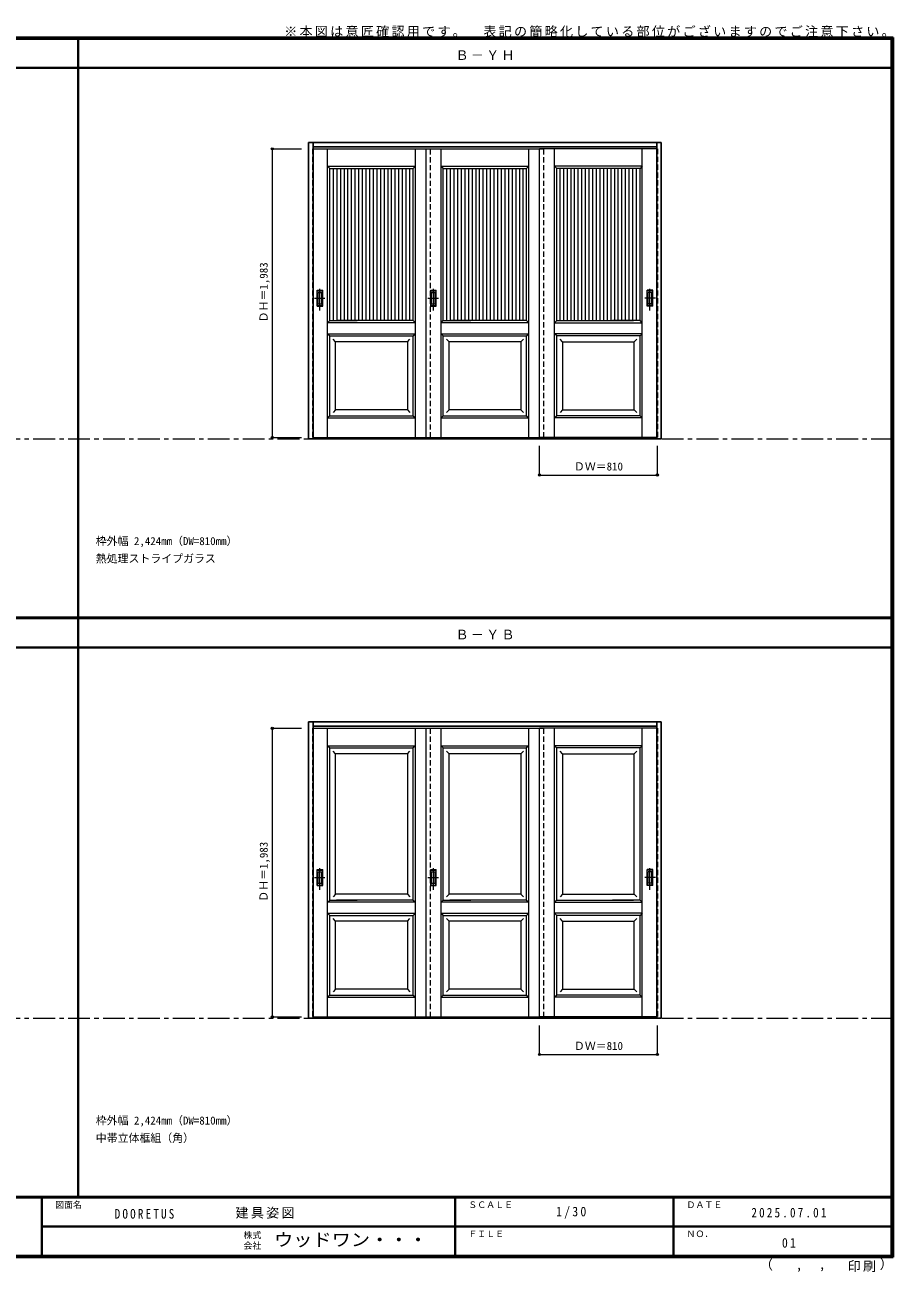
# Model space of a CAD drawing. Units: millimetres, scale not verified. Extents: x -6000 to 5700, y -4307 to 4260.
# Drawn here: x -267 to 5700, y -4307 to 4260 of the extents above; entities that cross this region are included whole.
import ezdxf
from ezdxf.enums import TextEntityAlignment as Align

# ---------------------------------------------------------------- set-up
doc = ezdxf.new("R2010")
doc.units = ezdxf.units.MM
doc.header["$LTSCALE"] = 30
doc.header["$PDMODE"] = 32
doc.header["$PDSIZE"] = 15
doc.linetypes.add('CHAIN1', pattern=[8, 5, -1, 1, -1])
doc.linetypes.add('DASHED1', pattern=[1.8, 1.2, -0.6])
for name, color, linetype, lineweight in [('0-1_通り芯', 7, 'CHAIN1', 18), ('0-2_扉', 7, 'Continuous', 18), ('0-4_枠', 3, 'Continuous', 25), ('0-6_引手', 7, 'Continuous', 18), ('0-B_寸法', 4, 'Continuous', 9), ('0-C_ハッチ', 4, 'Continuous', 9), ('F-1_枠', 6, 'Continuous', 40)]:
    doc.layers.add(name, color=color, linetype=linetype, lineweight=lineweight)
doc.layers.add('0-A_文字', color=7, linetype='Continuous')
doc.layers.add('F-A_文字', color=7, linetype='Continuous')
doc.styles.add('ＭＳ ゴシック', font='')
doc.styles.get('ＭＳ ゴシック').set_extended_font_data('MS Gothic')

msp = doc.modelspace()

# ---------------------------------------------------------------- linework, layer by layer
at = {"layer": '0-1_通り芯'}
for p, q in [((-5490, 1418), (5690, 1418)), ((-5490, -2562.5), (5690, -2562.5))]:
    msp.add_line(p, q, dxfattribs=at)
at = {"layer": '0-2_扉', "color": 4, "linetype": 'DASHED1', "lineweight": 9}
for p, q in [((1710, 3409), (1710, 1426)), ((1713, 3409), (1710, 3409)), ((2520, 1426), (2520, 3409)), ((3300, 1426), (3300, 3409)), ((4077, 3409), (4080, 3409)), ((4080, 3409), (4080, 1426)), ((1713, 1426), (1710, 1426)), ((4077, 1426), (4080, 1426)), ((1710, -571.5), (1710, -2554.5)), ((1713, -571.5), (1710, -571.5)), ((2520, -2554.5), (2520, -571.5)), ((3300, -2554.5), (3300, -571.5)), ((4077, -571.5), (4080, -571.5)), ((4080, -571.5), (4080, -2554.5)), ((1713, -2554.5), (1710, -2554.5)), ((4077, -2554.5), (4080, -2554.5))]:
    msp.add_line(p, q, dxfattribs=at)
at = {"layer": '0-2_扉'}
for p, q in [((1713, 3409), (2520, 3409)), ((1813.5, 1426), (1813.5, 3409)), ((2416.5, 1426), (2416.5, 3409)), ((2490, 1426), (2490, 3409)), ((2490, 3409), (3300, 3409)), ((2593.5, 1426), (2593.5, 3409)), ((3196.5, 1426), (3196.5, 3409)), ((4077, 3409), (3270, 3409)), ((3270, 1426), (3270, 3409)), ((3373.5, 1426), (3373.5, 3409)), ((3976.5, 1426), (3976.5, 3409)), ((1813.5, 3289), (1828.5, 3274)), ((1828.5, 2360.24), (1828.5, 3274)), ((1828.5, 3274), (2401.5, 3274)), ((2401.5, 2229), (2401.5, 3274)), ((2593.5, 3289), (2608.5, 3274)), ((2608.5, 2360.24), (2608.5, 3274)), ((2608.5, 3274), (3181.5, 3274)), ((3181.5, 2229), (3181.5, 3274)), ((3388.5, 2229), (3388.5, 3274)), ((3961.5, 3274), (3388.5, 3274)), ((3976.5, 3289), (3961.5, 3274)), ((3961.5, 2360.24), (3961.5, 3274)), ((1828.69, 3091), (1828.5, 3091)), ((2608.69, 3091), (2608.5, 3091)), ((3961.31, 3091), (3961.5, 3091)), ((1828.5, 2229), (1828.5, 2371.05)), ((2608.5, 2229), (2608.5, 2371.05)), ((3961.5, 2229), (3961.5, 2371.05)), ((1813.5, 2214), (1828.5, 2229)), ((1828.5, 2229), (2017.5, 2229)), ((2401.5, 2229), (1873.5, 2229)), ((2593.5, 2214), (2608.5, 2229)), ((2608.5, 2229), (2797.5, 2229)), ((3181.5, 2229), (2653.5, 2229)), ((3388.5, 2229), (3916.5, 2229)), ((3961.5, 2229), (3772.5, 2229)), ((3976.5, 2214), (3961.5, 2229)), ((1813.5, 2139), (1828.5, 2124)), ((1813.5, 2139), (2416.5, 2139)), ((1828.5, 1576), (1828.5, 2124)), ((1868.54, 2084), (1850.86, 2101.68)), ((2361.5, 2084), (1868.5, 2084)), ((1868.5, 1616), (1868.5, 2084)), ((2361.5, 2084), (2379.18, 2101.68)), ((2361.5, 2084), (2361.5, 1616)), ((2401.5, 1576), (2401.5, 2124)), ((2593.5, 2139), (2608.5, 2124)), ((2593.5, 2139), (3196.5, 2139)), ((2608.5, 1576), (2608.5, 2124)), ((2648.54, 2084), (2630.86, 2101.68)), ((3141.5, 2084), (2648.5, 2084)), ((2648.5, 1616), (2648.5, 2084)), ((3141.5, 2084), (3159.18, 2101.68)), ((3141.5, 2084), (3141.5, 1616)), ((3181.5, 1576), (3181.5, 2124)), ((3976.5, 2139), (3373.5, 2139)), ((3388.5, 1576), (3388.5, 2124)), ((3428.5, 2084), (3410.82, 2101.68)), ((3428.5, 2084), (3921.5, 2084)), ((3428.5, 2084), (3428.5, 1616)), ((3921.46, 2084), (3939.14, 2101.68)), ((3921.5, 1616), (3921.5, 2084)), ((3976.5, 2139), (3961.5, 2124)), ((3961.5, 1576), (3961.5, 2124)), ((1828.5, 1576), (1813.5, 1561)), ((1813.5, 1561), (2416.5, 1561)), ((1868.5, 1616), (1850.82, 1598.32)), ((1868.5, 1616), (1868.5, 1617.43)), ((2361.5, 1616), (1868.5, 1616)), ((2361.5, 1616), (2379.18, 1598.32)), ((2608.5, 1576), (2593.5, 1561)), ((2593.5, 1561), (3196.5, 1561)), ((2648.5, 1616), (2630.82, 1598.32)), ((2648.5, 1616), (2648.5, 1617.43)), ((3141.5, 1616), (2648.5, 1616)), ((3141.5, 1616), (3159.18, 1598.32)), ((3976.5, 1561), (3373.5, 1561)), ((3428.5, 1616), (3410.82, 1598.32)), ((3428.5, 1616), (3921.5, 1616)), ((3921.5, 1616), (3921.5, 1617.43)), ((3921.5, 1616), (3939.18, 1598.32)), ((3961.5, 1576), (3976.5, 1561)), ((1713, 1426), (2520, 1426)), ((2490, 1426), (3300, 1426)), ((4077, 1426), (3270, 1426)), ((1713, -571.5), (2520, -571.5)), ((1813.5, -2554.5), (1813.5, -571.5)), ((2416.5, -2554.5), (2416.5, -571.5)), ((2490, -2554.5), (2490, -571.5)), ((2490, -571.5), (3300, -571.5)), ((2593.5, -2554.5), (2593.5, -571.5)), ((3196.5, -2554.5), (3196.5, -571.5)), ((4077, -571.5), (3270, -571.5)), ((3270, -2554.5), (3270, -571.5)), ((3373.5, -2554.5), (3373.5, -571.5)), ((3976.5, -2554.5), (3976.5, -571.5)), ((1813.5, -691.5), (1828.5, -706.5)), ((1828.5, -1620.26), (1828.5, -706.5)), ((1828.5, -706.5), (2401.5, -706.5)), ((1868.54, -746.5), (1850.86, -728.82)), ((2361.5, -746.5), (1868.5, -746.5)), ((1868.5, -1711.5), (1868.5, -746.5)), ((2361.5, -746.5), (2379.18, -728.82)), ((2361.5, -746.5), (2361.5, -1711.5)), ((2401.5, -1751.5), (2401.5, -706.5)), ((2593.5, -691.5), (2608.5, -706.5)), ((2608.5, -1620.26), (2608.5, -706.5)), ((2608.5, -706.5), (3181.5, -706.5)), ((2648.54, -746.5), (2630.86, -728.82)), ((3141.5, -746.5), (2648.5, -746.5)), ((2648.5, -1711.5), (2648.5, -746.5)), ((3141.5, -746.5), (3159.18, -728.82)), ((3141.5, -746.5), (3141.5, -1711.5)), ((3181.5, -1751.5), (3181.5, -706.5)), ((3388.5, -1751.5), (3388.5, -706.5)), ((3961.5, -706.5), (3388.5, -706.5)), ((3428.5, -746.5), (3410.82, -728.82)), ((3428.5, -746.5), (3921.5, -746.5)), ((3428.5, -746.5), (3428.5, -1711.5)), ((3921.46, -746.5), (3939.14, -728.82)), ((3921.5, -1711.5), (3921.5, -746.5)), ((3976.5, -691.5), (3961.5, -706.5)), ((3961.5, -1620.26), (3961.5, -706.5)), ((1828.69, -889.5), (1828.5, -889.5)), ((2608.69, -889.5), (2608.5, -889.5)), ((3961.31, -889.5), (3961.5, -889.5)), ((1828.5, -1751.5), (1828.5, -1609.45)), ((2608.5, -1751.5), (2608.5, -1609.45)), ((3961.5, -1751.5), (3961.5, -1609.45)), ((1868.5, -1711.5), (1850.82, -1729.18)), ((2361.5, -1711.5), (1868.5, -1711.5)), ((2361.5, -1711.5), (2379.18, -1729.18)), ((2648.5, -1711.5), (2630.82, -1729.18)), ((3141.5, -1711.5), (2648.5, -1711.5)), ((3141.5, -1711.5), (3159.18, -1729.18)), ((3428.5, -1711.5), (3410.82, -1729.18)), ((3428.5, -1711.5), (3921.5, -1711.5)), ((3921.5, -1711.5), (3939.18, -1729.18)), ((1813.5, -1766.5), (1828.5, -1751.5)), ((1828.5, -1751.5), (2017.5, -1751.5)), ((2401.5, -1751.5), (1873.5, -1751.5)), ((2593.5, -1766.5), (2608.5, -1751.5)), ((2608.5, -1751.5), (2797.5, -1751.5)), ((3181.5, -1751.5), (2653.5, -1751.5)), ((3388.5, -1751.5), (3916.5, -1751.5)), ((3961.5, -1751.5), (3772.5, -1751.5)), ((3976.5, -1766.5), (3961.5, -1751.5)), ((1813.5, -1841.5), (1828.5, -1856.5)), ((1813.5, -1841.5), (2416.5, -1841.5)), ((1828.5, -2404.5), (1828.5, -1856.5)), ((1868.54, -1896.5), (1850.86, -1878.82)), ((2361.5, -1896.5), (2379.18, -1878.82)), ((2401.5, -2404.5), (2401.5, -1856.5)), ((2593.5, -1841.5), (2608.5, -1856.5)), ((2593.5, -1841.5), (3196.5, -1841.5)), ((2608.5, -2404.5), (2608.5, -1856.5)), ((2648.54, -1896.5), (2630.86, -1878.82)), ((3141.5, -1896.5), (3159.18, -1878.82)), ((3181.5, -2404.5), (3181.5, -1856.5)), ((3976.5, -1841.5), (3373.5, -1841.5)), ((3388.5, -2404.5), (3388.5, -1856.5)), ((3428.5, -1896.5), (3410.82, -1878.82)), ((3921.46, -1896.5), (3939.14, -1878.82)), ((3976.5, -1841.5), (3961.5, -1856.5)), ((3961.5, -2404.5), (3961.5, -1856.5)), ((2361.5, -1896.5), (1868.5, -1896.5)), ((1868.5, -2364.5), (1868.5, -1896.5)), ((2361.5, -1896.5), (2361.5, -2364.5)), ((3141.5, -1896.5), (2648.5, -1896.5)), ((2648.5, -2364.5), (2648.5, -1896.5)), ((3141.5, -1896.5), (3141.5, -2364.5)), ((3428.5, -1896.5), (3921.5, -1896.5)), ((3428.5, -1896.5), (3428.5, -2364.5)), ((3921.5, -2364.5), (3921.5, -1896.5)), ((1868.5, -2364.5), (1850.82, -2382.18)), ((1868.5, -2364.5), (1868.5, -2363.07)), ((2361.5, -2364.5), (1868.5, -2364.5)), ((2361.5, -2364.5), (2379.18, -2382.18)), ((2648.5, -2364.5), (2630.82, -2382.18)), ((2648.5, -2364.5), (2648.5, -2363.07)), ((3141.5, -2364.5), (2648.5, -2364.5)), ((3141.5, -2364.5), (3159.18, -2382.18)), ((3428.5, -2364.5), (3410.82, -2382.18)), ((3428.5, -2364.5), (3921.5, -2364.5)), ((3921.5, -2364.5), (3921.5, -2363.07)), ((3921.5, -2364.5), (3939.18, -2382.18)), ((1828.5, -2404.5), (1813.5, -2419.5)), ((1813.5, -2419.5), (2416.5, -2419.5)), ((2608.5, -2404.5), (2593.5, -2419.5)), ((2593.5, -2419.5), (3196.5, -2419.5)), ((3976.5, -2419.5), (3373.5, -2419.5)), ((3961.5, -2404.5), (3976.5, -2419.5)), ((1713, -2554.5), (2520, -2554.5)), ((2490, -2554.5), (3300, -2554.5)), ((4077, -2554.5), (3270, -2554.5))]:
    msp.add_line(p, q, dxfattribs=at)
at = {"layer": '0-2_扉', "color": 3, "lineweight": 25}
for p, q in [((3270, 1418), (3300, 1418)), ((3270, -2562.5), (3300, -2562.5))]:
    msp.add_line(p, q, dxfattribs=at)
at = {"layer": '0-2_扉'}
for points in [[(1813.5, 3289), (2416.5, 3289), (2401.5, 3274)], [(2593.5, 3289), (3196.5, 3289), (3181.5, 3274)], [(3976.5, 3289), (3373.5, 3289), (3388.5, 3274)], [(2401.5, 2229), (2416.5, 2214), (1813.5, 2214)], [(3181.5, 2229), (3196.5, 2214), (2593.5, 2214)], [(3388.5, 2229), (3373.5, 2214), (3976.5, 2214)], [(1828.5, 2124), (2401.5, 2124), (2416.5, 2139)], [(2608.5, 2124), (3181.5, 2124), (3196.5, 2139)], [(3961.5, 2124), (3388.5, 2124), (3373.5, 2139)], [(1828.5, 1576), (2401.5, 1576), (2416.5, 1561)], [(2608.5, 1576), (3181.5, 1576), (3196.5, 1561)], [(3961.5, 1576), (3388.5, 1576), (3373.5, 1561)], [(1813.5, -691.5), (2416.5, -691.5), (2401.5, -706.5)], [(2593.5, -691.5), (3196.5, -691.5), (3181.5, -706.5)], [(3976.5, -691.5), (3373.5, -691.5), (3388.5, -706.5)], [(2401.5, -1751.5), (2416.5, -1766.5), (1813.5, -1766.5)], [(3181.5, -1751.5), (3196.5, -1766.5), (2593.5, -1766.5)], [(3388.5, -1751.5), (3373.5, -1766.5), (3976.5, -1766.5)], [(1828.5, -1856.5), (2401.5, -1856.5), (2416.5, -1841.5)], [(2608.5, -1856.5), (3181.5, -1856.5), (3196.5, -1841.5)], [(3961.5, -1856.5), (3388.5, -1856.5), (3373.5, -1841.5)], [(1828.5, -2404.5), (2401.5, -2404.5), (2416.5, -2419.5)], [(2608.5, -2404.5), (3181.5, -2404.5), (3196.5, -2419.5)], [(3961.5, -2404.5), (3388.5, -2404.5), (3373.5, -2419.5)]]:
    msp.add_lwpolyline(points, dxfattribs=at)
at = {"layer": '0-4_枠'}
for p, q in [((1683, 3453), (4107, 3453)), ((1713, 1418), (1713, 3453)), ((4077, 1418), (4077, 3453)), ((4107, 1418), (4107, 3453)), ((1713, 3423), (4077, 3423)), ((4077, 1421), (1713, 1421)), ((4077, 1418), (1713, 1418)), ((4107, 1418), (4077, 1418)), ((1683, -527.5), (4107, -527.5)), ((1713, -2562.5), (1713, -527.5)), ((1713, -557.5), (4077, -557.5)), ((4077, -2562.5), (4077, -527.5)), ((4107, -2562.5), (4107, -527.5)), ((4077, -2559.5), (1713, -2559.5)), ((4077, -2562.5), (1713, -2562.5)), ((4107, -2562.5), (4077, -2562.5))]:
    msp.add_line(p, q, dxfattribs=at)
for points in [[(1713, 1418), (1683, 1418), (1683, 3453)], [(1713, -2562.5), (1683, -2562.5), (1683, -527.5)]]:
    msp.add_lwpolyline(points, dxfattribs=at)
at = {"layer": '0-6_引手'}
for p, q in [((1742, 2438.5), (1780, 2438.5)), ((1742, 2328.5), (1742, 2438.5)), ((1748.5, 2422.5), (1773.5, 2422.5)), ((1748.5, 2344.5), (1748.5, 2422.5)), ((1773.5, 2344.5), (1773.5, 2422.5)), ((1780, 2328.5), (1780, 2438.5)), ((2522, 2438.5), (2560, 2438.5)), ((2522, 2328.5), (2522, 2438.5)), ((2528.5, 2422.5), (2553.5, 2422.5)), ((2528.5, 2344.5), (2528.5, 2422.5)), ((2553.5, 2344.5), (2553.5, 2422.5)), ((2560, 2328.5), (2560, 2438.5)), ((4048, 2438.5), (4010, 2438.5)), ((4010, 2328.5), (4010, 2438.5)), ((4041.5, 2422.5), (4016.5, 2422.5)), ((4016.5, 2344.5), (4016.5, 2422.5)), ((4041.5, 2344.5), (4041.5, 2422.5)), ((4048, 2328.5), (4048, 2438.5)), ((1742, 2328.5), (1780, 2328.5)), ((1748.5, 2344.5), (1773.5, 2344.5)), ((2522, 2328.5), (2560, 2328.5)), ((2528.5, 2344.5), (2553.5, 2344.5)), ((4048, 2328.5), (4010, 2328.5)), ((4041.5, 2344.5), (4016.5, 2344.5)), ((1742, -1542), (1780, -1542)), ((1742, -1652), (1742, -1542)), ((1780, -1652), (1780, -1542)), ((2522, -1542), (2560, -1542)), ((2522, -1652), (2522, -1542)), ((2560, -1652), (2560, -1542)), ((4048, -1542), (4010, -1542)), ((4010, -1652), (4010, -1542)), ((4048, -1652), (4048, -1542)), ((1748.5, -1558), (1773.5, -1558)), ((1748.5, -1636), (1748.5, -1558)), ((1773.5, -1636), (1773.5, -1558)), ((2528.5, -1558), (2553.5, -1558)), ((2528.5, -1636), (2528.5, -1558)), ((2553.5, -1636), (2553.5, -1558)), ((4041.5, -1558), (4016.5, -1558)), ((4016.5, -1636), (4016.5, -1558)), ((4041.5, -1636), (4041.5, -1558)), ((1742, -1652), (1780, -1652)), ((1748.5, -1636), (1773.5, -1636)), ((2522, -1652), (2560, -1652)), ((2528.5, -1636), (2553.5, -1636)), ((4048, -1652), (4010, -1652)), ((4041.5, -1636), (4016.5, -1636))]:
    msp.add_line(p, q, dxfattribs=at)
at = {"layer": '0-6_引手', "linetype": 'CHAIN1'}
for p, q in [((1761, 2298.27), (1761, 2469.12)), ((2541, 2298.27), (2541, 2469.12)), ((4029, 2298.27), (4029, 2469.12)), ((1722.93, 2383.5), (1795.43, 2383.5)), ((2502.93, 2383.5), (2575.43, 2383.5)), ((4067.07, 2383.5), (3994.56, 2383.5)), ((1761, -1682.23), (1761, -1511.38)), ((2541, -1682.23), (2541, -1511.38)), ((4029, -1682.23), (4029, -1511.38)), ((1722.93, -1597), (1795.43, -1597)), ((2502.93, -1597), (2575.43, -1597)), ((4067.07, -1597), (3994.56, -1597))]:
    msp.add_line(p, q, dxfattribs=at)
at = {"layer": '0-6_引手', "linetype": 'DASHED1'}
for p, q in [((1777, 2332.5), (1777, 2434.5)), ((2557, 2332.5), (2557, 2434.5)), ((4013, 2332.5), (4013, 2434.5)), ((1745, 2332.5), (1777, 2332.5)), ((2525, 2332.5), (2557, 2332.5)), ((4045, 2332.5), (4013, 2332.5)), ((1777, -1648), (1777, -1546)), ((2557, -1648), (2557, -1546)), ((4013, -1648), (4013, -1546)), ((1745, -1648), (1777, -1648)), ((2525, -1648), (2557, -1648)), ((4045, -1648), (4013, -1648))]:
    msp.add_line(p, q, dxfattribs=at)
for points in [[(1745, 2332.5), (1745, 2434.5), (1777, 2434.5)], [(2525, 2332.5), (2525, 2434.5), (2557, 2434.5)], [(4045, 2332.5), (4045, 2434.5), (4013, 2434.5)], [(1745, -1648), (1745, -1546), (1777, -1546)], [(2525, -1648), (2525, -1546), (2557, -1546)], [(4045, -1648), (4045, -1546), (4013, -1546)]]:
    msp.add_lwpolyline(points, dxfattribs=at)
at = {"layer": '0-B_寸法'}
for p, q in [((1433, 3409), (1633, 3409)), ((1433, 3409), (1433, 1426)), ((1433, 1426), (1633, 1426)), ((3270, 1168), (3270, 1368)), ((4080, 1168), (4080, 1368)), ((3270, 1168), (4080, 1168)), ((1433, -571.5), (1633, -571.5)), ((1433, -571.5), (1433, -2554.5)), ((1433, -2554.5), (1633, -2554.5)), ((3270, -2812.5), (3270, -2612.5)), ((4080, -2812.5), (4080, -2612.5)), ((3270, -2812.5), (4080, -2812.5))]:
    msp.add_line(p, q, dxfattribs=at)
at = {"layer": '0-B_寸法', "color": 7}
for p in [(1433, 3409), (1433, 1426), (3270, 1168), (4080, 1168), (1433, -571.5), (1433, -2554.5), (3270, -2812.5), (4080, -2812.5)]:
    msp.add_point(p, dxfattribs=at)
at = {"layer": '0-C_ハッチ'}
for p, q in [((1853.5, 2229), (1853.5, 3274)), ((1878.5, 2229), (1878.5, 3274)), ((1903.5, 2229), (1903.5, 3274)), ((1928.5, 2229), (1928.5, 3274)), ((1953.5, 2229), (1953.5, 3274)), ((1978.5, 2229), (1978.5, 3274)), ((2003.5, 2229), (2003.5, 3274)), ((2028.5, 2229), (2028.5, 3274)), ((2053.5, 2229), (2053.5, 3274)), ((2078.5, 2229), (2078.5, 3274)), ((2103.5, 2229), (2103.5, 3274)), ((2128.5, 2229), (2128.5, 3274)), ((2153.5, 2229), (2153.5, 3274)), ((2178.5, 2229), (2178.5, 3274)), ((2203.5, 2229), (2203.5, 3274)), ((2228.5, 2229), (2228.5, 3274)), ((2253.5, 2229), (2253.5, 3274)), ((2278.5, 2229), (2278.5, 3274)), ((2303.5, 2229), (2303.5, 3274)), ((2328.5, 2229), (2328.5, 3274)), ((2353.5, 2229), (2353.5, 3274)), ((2378.5, 2229), (2378.5, 3274)), ((2633.5, 2229), (2633.5, 3274)), ((2658.5, 2229), (2658.5, 3274)), ((2683.5, 2229), (2683.5, 3274)), ((2708.5, 2229), (2708.5, 3274)), ((2733.5, 2229), (2733.5, 3274)), ((2758.5, 2229), (2758.5, 3274)), ((2783.5, 2229), (2783.5, 3274)), ((2808.5, 2229), (2808.5, 3274)), ((2833.5, 2229), (2833.5, 3274)), ((2858.5, 2229), (2858.5, 3274)), ((2883.5, 2229), (2883.5, 3274)), ((2908.5, 2229), (2908.5, 3274)), ((2933.5, 2229), (2933.5, 3274)), ((2958.5, 2229), (2958.5, 3274)), ((2983.5, 2229), (2983.5, 3274)), ((3008.5, 2229), (3008.5, 3274)), ((3033.5, 2229), (3033.5, 3274)), ((3058.5, 2229), (3058.5, 3274)), ((3083.5, 2229), (3083.5, 3274)), ((3108.5, 2229), (3108.5, 3274)), ((3133.5, 2229), (3133.5, 3274)), ((3158.5, 2229), (3158.5, 3274)), ((3411.5, 2229), (3411.5, 3274)), ((3436.5, 2229), (3436.5, 3274)), ((3461.5, 2229), (3461.5, 3274)), ((3486.5, 2229), (3486.5, 3274)), ((3511.5, 2229), (3511.5, 3274)), ((3536.5, 2229), (3536.5, 3274)), ((3561.5, 2229), (3561.5, 3274)), ((3586.5, 2229), (3586.5, 3274)), ((3611.5, 2229), (3611.5, 3274)), ((3636.5, 2229), (3636.5, 3274)), ((3661.5, 2229), (3661.5, 3274)), ((3686.5, 2229), (3686.5, 3274)), ((3711.5, 2229), (3711.5, 3274)), ((3736.5, 2229), (3736.5, 3274)), ((3761.5, 2229), (3761.5, 3274)), ((3786.5, 2229), (3786.5, 3274)), ((3811.5, 2229), (3811.5, 3274)), ((3836.5, 2229), (3836.5, 3274)), ((3861.5, 2229), (3861.5, 3274)), ((3886.5, 2229), (3886.5, 3274)), ((3911.5, 2229), (3911.5, 3274)), ((3936.5, 2229), (3936.5, 3274))]:
    msp.add_line(p, q, dxfattribs=at)
at = {"layer": 'F-1_枠'}
for p, q in [((-6000, 4175), (5700, 4175)), ((-6000, 4170), (5700, 4170)), ((-6000, 4165), (5700, 4165)), ((100, -3790), (100, 4175)), ((5690, 4175), (5690, -4205)), ((5695, 4175), (5695, -4205)), ((5700, 4175), (5700, -4205)), ((-6000, 3965), (5700, 3965)), ((-6000, 190.5), (5700, 190.5)), ((-6000, 187.5), (5700, 187.5)), ((-6000, 184.5), (5700, 184.5)), ((-6000, -15.5), (5700, -15.5)), ((5700, -3790), (-6000, -3790)), ((5700, -3795), (-6000, -3795)), ((-150, -3795), (-150, -4195)), ((2690, -3795), (2690, -4195)), ((4190, -3795), (4190, -4195)), ((-150, -3995), (5690, -3995.01)), ((5700, -4195), (-6000, -4195)), ((5700, -4200), (-6000, -4200)), ((5700, -4205), (-6000, -4205))]:
    msp.add_line(p, q, dxfattribs=at)

# ---------------------------------------------------------------- texts
at = {"layer": '0-A_文字', "style": 'ＭＳ ゴシック'}
for s, p in [('枠外幅 2,424mm（DW=810mm）', (220, 670.5)), ('熱処理ストライプガラス', (220, 550.5)), ('枠外幅 2,424mm（DW=810mm）', (220, -3310)), ('中帯立体框組（角）', (220, -3430))]:
    msp.add_text(s, height=54.99, dxfattribs=at).set_placement(p, align=Align.BOTTOM_LEFT)
at = {"layer": '0-A_文字', "char_height": 65.98, "attachment_point": 7, "style": 'ＭＳ ゴシック'}
for s, insert in [('\\T1.17;※本図は意匠確認用です。\u3000表記の簡略化している部位がございますのでご注意下さい。', (1515, 4175)), ('\\T1.17;Ｂ－ＹＨ', (2692.5, 4020)), ('\\T1.17;Ｂ－ＹＢ', (2692.5, 39.5))]:
    msp.add_mtext(s, dxfattribs=dict(at, insert=insert))
at = {"layer": '0-B_寸法', "color": 7, "style": 'ＭＳ ゴシック'}
for p in [(1418, 2217.25), (1418, -1763.25)]:
    msp.add_text('ＤＨ＝1,983', height=54.99, rotation=90, dxfattribs=at).set_placement(p, align=Align.BOTTOM_LEFT)
for p in [(3506.25, 1183), (3506.25, -2797.5)]:
    msp.add_text('ＤＷ＝810', height=54.99, dxfattribs=at).set_placement(p, align=Align.BOTTOM_LEFT)
at = {"layer": 'F-A_文字', "style": 'ＭＳ ゴシック'}
for s, height, p in [('図面名', 43.99, (-60, -3880)), ('ＳＣＡＬＥ', 43.99, (2780, -3880)), ('ＤＡＴＥ', 43.99, (4280, -3880)), ('株式', 43.99, (1235, -4089)), ('ＦＩＬＥ', 43.99, (2780, -4080)), ('ＮＯ．', 43.99, (4280, -4080)), ('会社', 43.99, (1235, -4161)), ('（', 65.98, (4784.03, -4308.31)), (',', 65.98, (5031.28, -4308.31)), (',', 65.98, (5190.2, -4305.53)), ('）', 65.98, (5608.4, -4304.13))]:
    msp.add_text(s, height=height, dxfattribs=at).set_placement(p, align=Align.BOTTOM_LEFT)
at = {"layer": 'F-A_文字', "style": 'ＭＳ ゴシック', "width": 1.1}
msp.add_text('ウッドワン・・・', height=87.98, dxfattribs=at).set_placement((1445, -4155), align=Align.BOTTOM_LEFT)
at = {"layer": 'F-A_文字', "char_height": 65.98, "attachment_point": 7, "style": 'ＭＳ ゴシック'}
for s, insert in [('\\T1.38;\\W0.9;1/30', (3383.75, -3940)), ('\\T1.39;\\W0.85;DOORETUS', (350, -3940.79)), ('\\T1.17;建具姿図', (1180.42, -3940)), ('\\T1.39;\\W0.85;2025.07.01', (4726.25, -3932.5)), ('\\T1.36;\\W0.9;01', (4936.25, -4140)), ('\\T1.17;印刷', (5388.15, -4306.92))]:
    msp.add_mtext(s, dxfattribs=dict(at, insert=insert))

doc.saveas('drawing.dxf')
